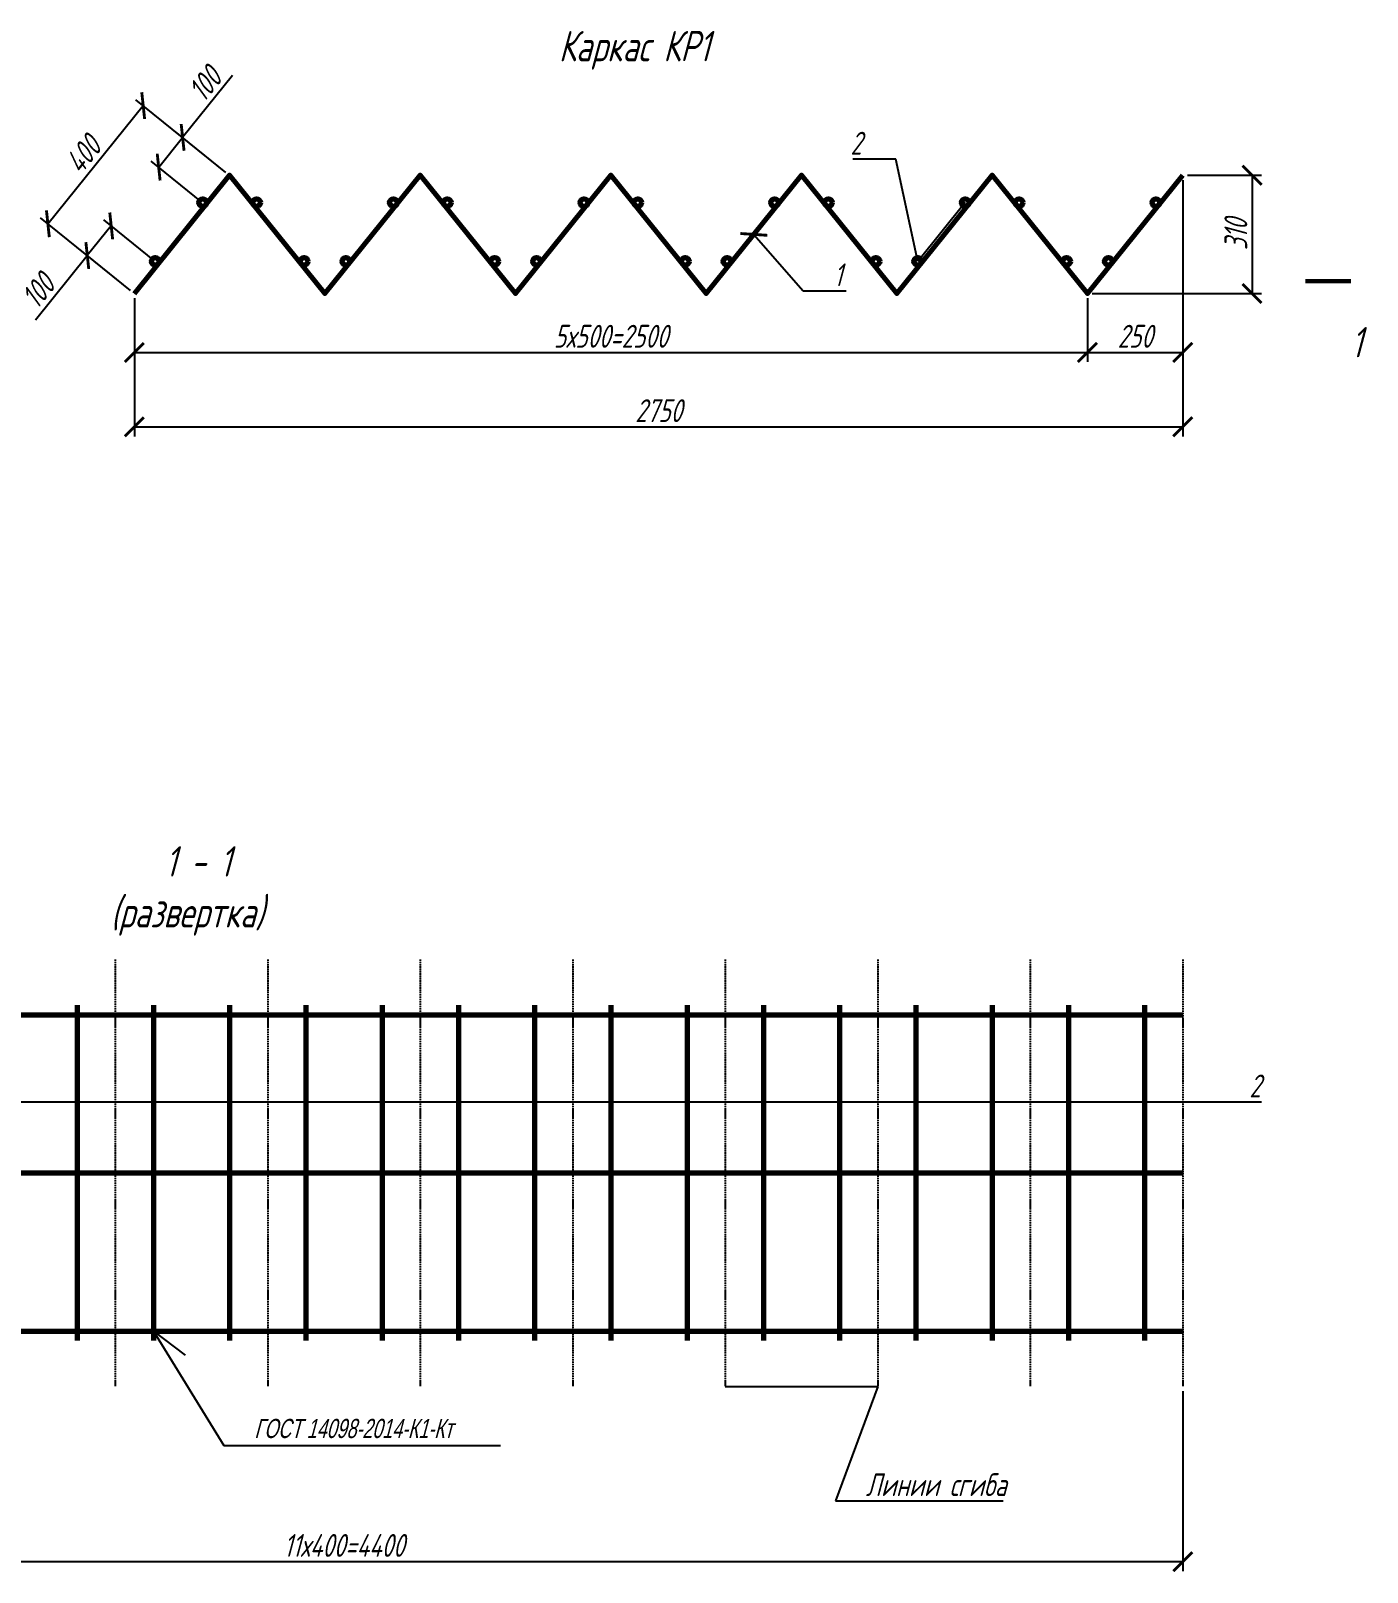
# Model space of a CAD drawing. Header units: millimetres. Extents: x 18535 to 117897, y 11356 to 27315.
# Drawn here: x 20325 to 23830, y 15163 to 19208 of the extents above; entities that cross this region are included whole.
import ezdxf
from ezdxf import colors
from ezdxf.entities.mleader import LeaderData, LeaderLine
from ezdxf.enums import TextEntityAlignment as Align
from ezdxf.math import Vec2, Vec3

# ---------------------------------------------------------------- set-up
doc = ezdxf.new("R2010")
doc.units = ezdxf.units.MM
doc.linetypes.add('ОСЕВАЯ_МЕЛКАЯ', pattern=[8, 5, -1.5, 0, -1.5])
doc.layers.add('Обозначения', color=102, linetype='Continuous', lineweight=25)
doc.layers.add('Основная', color=134, linetype='Continuous', lineweight=70)
doc.styles.add('!Жартун', font='simplex.shx', dxfattribs={"width": 0.7, "oblique": 15, "height": 3})
doc.dimstyles.new('!Жартун_размер', dxfattribs={"dimtxt": 3, "dimasz": 2.5, "dimexe": 1.25, "dimexo": 0.625, "dimtad": 1, "dimdec": 0, "dimtxsty": '!Жартун', "dimblk": 'ARCHTICK', "dimcen": 2.5, "dimaunit": 1, "dimadec": 0, "dimazin": 0, "dimtfac": 1, "dimtdec": 0, "dimtix": 1, "dimtmove": 1, "dimatfit": 2, "dimldrblk": 'NONE', "dimfxl": 1, "dimtfill": 1, "dimlwd": 25, "dimarcsym": 0})

# ---------------------------------------------------------------- blocks, each defined once
blk = doc.blocks.new('_ArchTick')
at = {"color": 0, "linetype": 'ByBlock', "const_width": 0.15}
blk.add_lwpolyline([(-0.5, -0.5), (0.5, 0.5)], dxfattribs=at)
blk = doc.blocks.new('*D266')
at = {"layer": 'Defpoints', "color": 0, "transparency": 16777216}
for p in [(20619.9, 19011.4), (20846.7, 18828.5), (20596.7, 18518.5)]:
    blk.add_point(p, dxfattribs=at)
at = {"layer": 'Обозначения', "color": 0, "linetype": 'Continuous', "lineweight": 25, "transparency": 16777216}
blk.add_line((20369.9, 18701.4), (20619.9, 19011.4), dxfattribs=at)
at = {"layer": 'Обозначения', "color": 0, "lineweight": -2, "transparency": 16777216}
for p, q in [((20837, 18836.3), (20600.5, 19027)), ((20587, 18526.3), (20350.5, 18717))]:
    blk.add_line(p, q, dxfattribs=at)
at = {"layer": 'Обозначения', "color": 0, "lineweight": 25, "transparency": 16777216, "xscale": 50, "yscale": 50, "zscale": 50}
for p, rotation in [((20619.9, 19011.4), 51.1155035662854), ((20369.9, 18701.4), 231.1155035662854)]:
    blk.add_blockref('_ArchTick', p, dxfattribs=dict(at, rotation=rotation))
at = {"layer": 'Обозначения', "color": 0, "transparency": 16777216, "insert": (20461.9, 18883), "char_height": 60, "attachment_point": 5, "rotation": 51.1155, "style": '!Жартун', "bg_fill": 3, "box_fill_scale": 1.1, "bg_fill_color": 256, "bg_fill_true_color": 13158600, "bg_fill_transparency": 0}
blk.add_mtext('400', dxfattribs=at)
blk = doc.blocks.new('_None')
blk = doc.blocks.new('*D267')
at = {"layer": 'Defpoints', "color": 0, "transparency": 16777216}
for p in [(20473.3, 18618), (20659.4, 18596.3), (20596.7, 18518.5)]:
    blk.add_point(p, dxfattribs=at)
at = {"layer": 'Обозначения', "color": 0, "linetype": 'Continuous', "lineweight": 25, "transparency": 16777216}
for p in [(20536, 18695.8), (20337.5, 18449.6)]:
    blk.add_line(p, (20473.3, 18618), dxfattribs=at)
at = {"layer": 'Обозначения', "color": 0, "lineweight": -2, "transparency": 16777216}
for p, q in [((20649.7, 18604.1), (20516.6, 18711.5)), ((20587, 18526.3), (20453.8, 18633.7))]:
    blk.add_line(p, q, dxfattribs=at)
at = {"layer": 'Обозначения', "color": 0, "lineweight": 25, "transparency": 16777216, "xscale": 50, "yscale": 50, "zscale": 50}
for p, rotation in [((20536, 18695.8), 51.11550356628652), ((20473.3, 18618), 231.1155035662865)]:
    blk.add_blockref('_ArchTick', p, dxfattribs=dict(at, rotation=rotation))
at = {"layer": 'Обозначения', "color": 0, "transparency": 16777216, "insert": (20343.9, 18525.3), "char_height": 60, "attachment_point": 5, "rotation": 51.1155, "style": '!Жартун', "bg_fill": 3, "box_fill_scale": 1.1, "bg_fill_color": 256, "bg_fill_true_color": 13158600, "bg_fill_transparency": 0}
blk.add_mtext('100', dxfattribs=at)
blk = doc.blocks.new('*D268')
at = {"layer": 'Defpoints', "color": 0, "transparency": 16777216}
for p in [(20723.3, 18928), (20846.7, 18828.5), (20783.9, 18750.6)]:
    blk.add_point(p, dxfattribs=at)
at = {"layer": 'Обозначения', "color": 0, "linetype": 'Continuous', "lineweight": 25, "transparency": 16777216}
for p in [(20854.2, 19090.3), (20660.5, 18850.1)]:
    blk.add_line(p, (20723.3, 18928), dxfattribs=at)
at = {"layer": 'Обозначения', "color": 0, "lineweight": -2, "transparency": 16777216}
for p, q in [((20837, 18836.3), (20703.8, 18943.7)), ((20774.1, 18758.4), (20641, 18865.8))]:
    blk.add_line(p, q, dxfattribs=at)
at = {"layer": 'Обозначения', "color": 0, "lineweight": 25, "transparency": 16777216, "xscale": 50, "yscale": 50, "zscale": 50}
for p, rotation in [((20723.3, 18928), 51.11550356628536), ((20660.5, 18850.1), 231.1155035662854)]:
    blk.add_blockref('_ArchTick', p, dxfattribs=dict(at, rotation=rotation))
at = {"layer": 'Обозначения', "color": 0, "transparency": 16777216, "insert": (20781.6, 19068), "char_height": 60, "attachment_point": 5, "rotation": 51.1155, "style": '!Жартун', "bg_fill": 3, "box_fill_scale": 1.1, "bg_fill_color": 256, "bg_fill_true_color": 13158600, "bg_fill_transparency": 0}
blk.add_mtext('100', dxfattribs=at)
blk = doc.blocks.new('*D269')
at = {"layer": 'Defpoints', "color": 0, "transparency": 16777216}
for p in [(23346.7, 18828.5), (20596.7, 18518.5), (23346.7, 18168.6)]:
    blk.add_point(p, dxfattribs=at)
at = {"layer": 'Обозначения', "color": 0, "lineweight": -2, "transparency": 16777216}
for p, q in [((23346.7, 18816), (23346.7, 18143.6)), ((20596.7, 18506), (20596.7, 18143.6))]:
    blk.add_line(p, q, dxfattribs=at)
at = {"layer": 'Обозначения', "color": 0, "linetype": 'Continuous', "lineweight": 25, "transparency": 16777216}
blk.add_line((20596.7, 18168.6), (23346.7, 18168.6), dxfattribs=at)
at = {"layer": 'Обозначения', "color": 0, "lineweight": 25, "transparency": 16777216, "xscale": 50, "yscale": 50, "zscale": 50, "rotation": 180}
blk.add_blockref('_ArchTick', (20596.7, 18168.6), dxfattribs=at)
at = {"layer": 'Обозначения', "color": 0, "lineweight": 25, "transparency": 16777216, "xscale": 50, "yscale": 50, "zscale": 50}
blk.add_blockref('_ArchTick', (23346.7, 18168.6), dxfattribs=at)
at = {"layer": 'Обозначения', "color": 0, "transparency": 16777216, "insert": (21971.7, 18211.1), "char_height": 60, "attachment_point": 5, "style": '!Жартун', "bg_fill": 3, "box_fill_scale": 1.1, "bg_fill_color": 256, "bg_fill_true_color": 13158600, "bg_fill_transparency": 0}
blk.add_mtext('2750', dxfattribs=at)
blk = doc.blocks.new('*D270')
at = {"layer": 'Defpoints', "color": 0, "transparency": 16777216}
for p in [(23346.7, 18828.5), (23096.7, 18518.5), (23528.4, 18518.5)]:
    blk.add_point(p, dxfattribs=at)
at = {"layer": 'Обозначения', "color": 0, "lineweight": -2, "transparency": 16777216}
for p, q in [((23359.2, 18828.5), (23553.4, 18828.5)), ((23109.2, 18518.5), (23553.4, 18518.5))]:
    blk.add_line(p, q, dxfattribs=at)
at = {"layer": 'Обозначения', "color": 0, "linetype": 'Continuous', "lineweight": 25, "transparency": 16777216}
blk.add_line((23528.4, 18828.5), (23528.4, 18518.5), dxfattribs=at)
at = {"layer": 'Обозначения', "color": 0, "lineweight": 25, "transparency": 16777216, "xscale": 50, "yscale": 50, "zscale": 50}
for p, rotation in [((23528.4, 18828.5), 90), ((23528.4, 18518.5), 270)]:
    blk.add_blockref('_ArchTick', p, dxfattribs=dict(at, rotation=rotation))
at = {"layer": 'Обозначения', "color": 0, "transparency": 16777216, "insert": (23485.9, 18673.5), "char_height": 60, "attachment_point": 5, "rotation": 90, "style": '!Жартун', "bg_fill": 3, "box_fill_scale": 1.1, "bg_fill_color": 256, "bg_fill_true_color": 13158600, "bg_fill_transparency": 0}
blk.add_mtext('310', dxfattribs=at)
blk = doc.blocks.new('*D271')
at = {"layer": 'Defpoints', "color": 0, "transparency": 16777216}
for p in [(20596.7, 18518.5), (23096.7, 18518.5), (23096.7, 18363.8)]:
    blk.add_point(p, dxfattribs=at)
at = {"layer": 'Обозначения', "color": 0, "lineweight": -2, "transparency": 16777216}
for p, q in [((20596.7, 18506), (20596.7, 18338.8)), ((23096.7, 18506), (23096.7, 18338.8))]:
    blk.add_line(p, q, dxfattribs=at)
at = {"layer": 'Обозначения', "color": 0, "linetype": 'Continuous', "lineweight": 25, "transparency": 16777216}
blk.add_line((20596.7, 18363.8), (23096.7, 18363.8), dxfattribs=at)
at = {"layer": 'Обозначения', "color": 0, "lineweight": 25, "transparency": 16777216, "xscale": 50, "yscale": 50, "zscale": 50, "rotation": 180}
blk.add_blockref('_ArchTick', (20596.7, 18363.8), dxfattribs=at)
at = {"layer": 'Обозначения', "color": 0, "lineweight": 25, "transparency": 16777216, "xscale": 50, "yscale": 50, "zscale": 50}
blk.add_blockref('_ArchTick', (23096.7, 18363.8), dxfattribs=at)
at = {"layer": 'Обозначения', "color": 0, "transparency": 16777216, "insert": (21846.7, 18406.3), "char_height": 60, "attachment_point": 5, "style": '!Жартун', "bg_fill": 3, "box_fill_scale": 1.1, "bg_fill_color": 256, "bg_fill_true_color": 13158600, "bg_fill_transparency": 0}
blk.add_mtext('5х500=2500', dxfattribs=at)
blk = doc.blocks.new('*D272')
at = {"layer": 'Defpoints', "color": 0, "transparency": 16777216}
for p in [(23096.7, 18518.5), (23346.7, 18479.8), (23346.7, 18363.8)]:
    blk.add_point(p, dxfattribs=at)
at = {"layer": 'Обозначения', "color": 0, "lineweight": -2, "transparency": 16777216}
for p, q in [((23096.7, 18506), (23096.7, 18338.8)), ((23346.7, 18467.3), (23346.7, 18338.8))]:
    blk.add_line(p, q, dxfattribs=at)
at = {"layer": 'Обозначения', "color": 0, "linetype": 'Continuous', "lineweight": 25, "transparency": 16777216}
blk.add_line((23096.7, 18363.8), (23346.7, 18363.8), dxfattribs=at)
at = {"layer": 'Обозначения', "color": 0, "lineweight": 25, "transparency": 16777216, "xscale": 50, "yscale": 50, "zscale": 50, "rotation": 180}
blk.add_blockref('_ArchTick', (23096.7, 18363.8), dxfattribs=at)
at = {"layer": 'Обозначения', "color": 0, "lineweight": 25, "transparency": 16777216, "xscale": 50, "yscale": 50, "zscale": 50}
blk.add_blockref('_ArchTick', (23346.7, 18363.8), dxfattribs=at)
at = {"layer": 'Обозначения', "color": 0, "transparency": 16777216, "insert": (23221.7, 18406.3), "char_height": 60, "attachment_point": 5, "style": '!Жартун', "bg_fill": 3, "box_fill_scale": 1.1, "bg_fill_color": 256, "bg_fill_true_color": 13158600, "bg_fill_transparency": 0}
blk.add_mtext('250', dxfattribs=at)
blk = doc.blocks.new('*D281')
at = {"layer": 'Defpoints', "color": 0, "transparency": 16777216}
for p in [(18946.7, 15650.4), (23346.7, 15650.4), (23346.7, 15191)]:
    blk.add_point(p, dxfattribs=at)
at = {"layer": 'Обозначения', "color": 0, "lineweight": -2, "transparency": 16777216}
for p, q in [((18946.7, 15637.9), (18946.7, 15166)), ((23346.7, 15637.9), (23346.7, 15166))]:
    blk.add_line(p, q, dxfattribs=at)
at = {"layer": 'Обозначения', "color": 0, "linetype": 'Continuous', "lineweight": 25, "transparency": 16777216}
blk.add_line((18946.7, 15191), (23346.7, 15191), dxfattribs=at)
at = {"layer": 'Обозначения', "color": 0, "lineweight": 25, "transparency": 16777216, "xscale": 50, "yscale": 50, "zscale": 50, "rotation": 180}
blk.add_blockref('_ArchTick', (18946.7, 15191), dxfattribs=at)
at = {"layer": 'Обозначения', "color": 0, "lineweight": 25, "transparency": 16777216, "xscale": 50, "yscale": 50, "zscale": 50}
blk.add_blockref('_ArchTick', (23346.7, 15191), dxfattribs=at)
at = {"layer": 'Обозначения', "color": 0, "transparency": 16777216, "insert": (21146.7, 15233.5), "char_height": 60, "attachment_point": 5, "style": '!Жартун', "bg_fill": 3, "box_fill_scale": 1.1, "bg_fill_color": 256, "bg_fill_true_color": 13158600, "bg_fill_transparency": 0}
blk.add_mtext('11х400=4400', dxfattribs=at)

msp = doc.modelspace()

# ---------------------------------------------------------------- linework, layer by layer
at = {"layer": 'Обозначения'}
msp.add_lwpolyline([(23668.1, 18550.8, 12, 12, 0), (23788.1, 18550.8, 12, 12, 0), (23748.1, 18550.8, 0, 16, 0), (23748.1, 18470.8, 0, 0, 0), (23748.1, 18350.8, 0, 0, 0)], format="xyseb", dxfattribs=at)
at = {"layer": 'Обозначения', "linetype": 'ОСЕВАЯ_МЕЛКАЯ', "ltscale": 0.75}
for points in [[(20546.7, 16771.3), (20546.7, 15650.4)], [(20946.7, 16771.3), (20946.7, 15650.4)], [(21346.7, 16771.3), (21346.7, 15650.4)], [(21746.7, 16771.3), (21746.7, 15650.4)], [(22146.7, 16771.3), (22146.7, 15650.4)], [(22546.7, 16771.3), (22546.7, 15650.4)], [(22946.7, 16771.3), (22946.7, 15650.4)], [(23346.7, 16771.3), (23346.7, 15650.4)]]:
    msp.add_lwpolyline(points, dxfattribs=at)
at = {"layer": 'Обозначения'}
msp.add_lwpolyline([(20646.7, 15795.8), (20729.7, 15732.5)], dxfattribs=at)
at = {"layer": 'Основная'}
for points in [[(20596.7, 18518.5), (20846.7, 18828.5), (21096.7, 18518.5), (21346.7, 18828.5), (21596.7, 18518.5), (21846.7, 18828.5), (22096.7, 18518.5), (22346.7, 18828.5), (22596.7, 18518.5), (22846.7, 18828.5), (23096.7, 18518.5), (23346.7, 18828.5)], [(18946.7, 16625.8), (23346.7, 16625.8)], [(20446.7, 16650.8), (20446.7, 15770.8)], [(20646.7, 16650.8), (20646.7, 15770.8)], [(20846.7, 16650.8), (20846.7, 15770.8)], [(21046.7, 16650.8), (21046.7, 15770.8)], [(21246.7, 16650.8), (21246.7, 15770.8)], [(21446.7, 16650.8), (21446.7, 15770.8)], [(21646.7, 16650.8), (21646.7, 15770.8)], [(21846.7, 16650.8), (21846.7, 15770.8)], [(22046.7, 16650.8), (22046.7, 15770.8)], [(22246.7, 16650.8), (22246.7, 15770.8)], [(22446.7, 16650.8), (22446.7, 15770.8)], [(22646.7, 16650.8), (22646.7, 15770.8)], [(22846.7, 16650.8), (22846.7, 15770.8)], [(23046.7, 16650.8), (23046.7, 15770.8)], [(23246.7, 16650.8), (23246.7, 15770.8)], [(18946.7, 16210.8), (23346.7, 16210.8)], [(18946.7, 15795.8), (23346.7, 15795.8)]]:
    msp.add_lwpolyline(points, dxfattribs=at)
for centre in [(20776.1, 18756.9), (20917.3, 18756.9), (21276.1, 18756.9), (21417.3, 18756.9), (21776.1, 18756.9), (21917.3, 18756.9), (22276.1, 18756.9), (22417.3, 18756.9), (22776.1, 18756.9), (22917.3, 18756.9), (23276.1, 18756.9), (20651.6, 18602.5), (21041.8, 18602.5), (21151.6, 18602.5), (21541.8, 18602.5), (21651.6, 18602.5), (22041.8, 18602.5), (22151.6, 18602.5), (22541.8, 18602.5), (22651.6, 18602.5), (23041.8, 18602.5), (23151.6, 18602.5)]:
    msp.add_circle(centre, 10, dxfattribs=at)

# ---------------------------------------------------------------- texts
at = {"layer": 'Обозначения', "style": '!Жартун', "oblique": 15, "width": 0.7}
msp.add_text('Каркас КР1', height=80, dxfattribs=at).set_placement((21907.9, 19127.6), align=Align.CENTER)
msp.add_text('1', height=80, dxfattribs=at).set_placement((23788.1, 18430.8), align=Align.TOP_LEFT)
at = {"layer": 'Обозначения', "insert": (20424.6, 17068.3), "char_height": 80, "attachment_point": 1, "style": '!Жартун'}
msp.add_mtext_dynamic_manual_height_columns('\\pi252.90421;1 - 1 \\P\\pi109.81019;(развертка)', width=740.578, gutter_width=300, heights=[0], dxfattribs=at)

# ---------------------------------------------------------------- leaders
at = {"layer": 'Обозначения'}
ml = msp.add_multileader_mtext('Standard', dxfattribs=at)
ml.set_content('2', color=256, style='!Жартун')
ml.set_leader_properties()
ml.set_arrow_properties(name='ARCHTICK')
ml.build(insert=Vec2(0, 0))
ml.multileader.update_dxf_attribs({"text_left_attachment_type": 6, "text_right_attachment_type": 6, "dogleg_length": 2, "arrow_head_size": 50, "scale": 20})
ctx = ml.context
ctx.base_point, ctx.scale, ctx.char_height, ctx.arrow_head_size, ctx.landing_gap_size, ctx.plane_origin = Vec3(23481.3, 16397.1), 20, 60, 50, 40, Vec3(19046.7, 16397.1)
ctx.left_attachment, ctx.right_attachment = 6, 6
notes = []
notes.append((ctx, [(0, (1, 1, 0), (23441.3, 16397.1), (1, 0), 40, [(1, [(19046.7, 16397.1), (23246.7, 16397.1)], 0, [])])]))
ctx.mtext.insert, ctx.mtext.flow_direction = Vec3(23521.3, 16469.1), 5
for ctx, leaders in notes:
    for number, flags, end, landing, length, lines in leaders:
        leader = LeaderData()
        leader.index, (leader.has_last_leader_line, leader.has_dogleg_vector, leader.attachment_direction) = number, flags
        leader.last_leader_point, leader.dogleg_vector, leader.dogleg_length = Vec3(end), Vec3(landing), length
        for number, points, colour, breaks in lines:
            line = LeaderLine()
            line.index, line.vertices, line.color, line.breaks = number, Vec3.list(points), colors.encode_raw_color(colour), breaks
            leader.lines.append(line)
        ctx.leaders.append(leader)

# ---------------------------------------------------------------- next in the draw order: dimensions: what is measured, and where the dimension line sits
dim = msp.add_aligned_dim(p1=(20596.7, 18518.5), p2=(20846.7, 18828.5), distance=291.3, dimstyle='!Жартун_размер', override={"dimrnd": 5}, dxfattribs=at)
dim.commit()
dim.dimension.update_dxf_attribs({"geometry": '*D266', "text_midpoint": (20461.9, 18883)})
dim = msp.add_linear_dim(base=(23346.7, 15191), p1=(18946.7, 15650.4), p2=(23346.7, 15650.4), text='11х400=<>', dimstyle='!Жартун_размер', dxfattribs=at)
dim.commit()
dim.dimension.update_dxf_attribs({"geometry": '*D281', "text_midpoint": (21146.7, 15233.5)})

# ---------------------------------------------------------------- next in the draw order: dimensions: what is measured, and where the dimension line sits
dim = msp.add_linear_dim(base=(20473.3, 18618), p1=(20659.4, 18596.3), p2=(20596.7, 18518.5), angle=231.1155, dimstyle='!Жартун_размер', dxfattribs=at)
dim.commit()
dim.dimension.update_dxf_attribs({"geometry": '*D267', "text_midpoint": (20333.3, 18533.9), "dimtype": 161})

# ---------------------------------------------------------------- next in the draw order: leaders
ml = msp.add_multileader_mtext('Standard', dxfattribs=at)
ml.set_content('{\\fMS Sans Serif|b0|i0|c204|p0;\\H0.83333x;\\C256;ГОСТ 14098-2014-К1-Кт}', color=256, style='!Жартун')
ml.set_leader_properties()
ml.set_arrow_properties(name='NONE')
ml.build(insert=Vec2(0, 0))
ml.multileader.update_dxf_attribs({"text_left_attachment_type": 6, "text_right_attachment_type": 6, "dogleg_length": 2, "arrow_head_size": 50, "scale": 20})
ctx = ml.context
ctx.base_point, ctx.scale, ctx.char_height, ctx.arrow_head_size, ctx.landing_gap_size, ctx.plane_origin = Vec3(20871.5, 15495.4), 20, 60, 50, 40, Vec3(20646.7, 15795.8)
ctx.left_attachment, ctx.right_attachment = 6, 6
notes = []
notes.append((ctx, [(0, (1, 1, 0), (20831.5, 15495.4), (1, 0), 40, [(0, [(20646.7, 15795.8)], 0, [])])]))
ctx.mtext.insert, ctx.mtext.flow_direction = Vec3(20911.5, 15565.4), 5
ml = msp.add_multileader_mtext('Standard', dxfattribs=at)
ml.set_content('Линии сгиба', color=256, style='!Жартун')
ml.set_leader_properties()
ml.set_arrow_properties(name='NONE')
ml.build(insert=Vec2(0, 0))
ml.multileader.update_dxf_attribs({"text_left_attachment_type": 6, "text_right_attachment_type": 6, "dogleg_length": 2, "arrow_head_size": 50, "scale": 20})
ctx = ml.context
ctx.base_point, ctx.scale, ctx.char_height, ctx.arrow_head_size, ctx.landing_gap_size, ctx.plane_origin = Vec3(22475.4, 15350.9), 20, 60, 50, 40, Vec3(22146.7, 15650.4)
ctx.left_attachment, ctx.right_attachment = 6, 6
notes.append((ctx, [(0, (1, 1, 0), (22435.4, 15350.9), (1, 0), 40, [(1, [(22146.7, 15650.4), (22546.7, 15650.4)], 0, [])])]))
ctx.mtext.insert, ctx.mtext.flow_direction = Vec3(22515.4, 15422.9), 5
for ctx, leaders in notes:
    for number, flags, end, landing, length, lines in leaders:
        leader = LeaderData()
        leader.index, (leader.has_last_leader_line, leader.has_dogleg_vector, leader.attachment_direction) = number, flags
        leader.last_leader_point, leader.dogleg_vector, leader.dogleg_length = Vec3(end), Vec3(landing), length
        for number, points, colour, breaks in lines:
            line = LeaderLine()
            line.index, line.vertices, line.color, line.breaks = number, Vec3.list(points), colors.encode_raw_color(colour), breaks
            leader.lines.append(line)
        ctx.leaders.append(leader)

# ---------------------------------------------------------------- next in the draw order: dimensions: what is measured, and where the dimension line sits
dim = msp.add_linear_dim(base=(20723.3, 18928), p1=(20783.9, 18750.6), p2=(20846.7, 18828.5), angle=51.1155, dimstyle='!Жартун_размер', dxfattribs=at)
dim.commit()
dim.dimension.update_dxf_attribs({"geometry": '*D268', "text_midpoint": (20810.4, 19044.8), "dimtype": 161})

# ---------------------------------------------------------------- next in the draw order: dimensions: what is measured, and where the dimension line sits
dim = msp.add_linear_dim(base=(23346.7, 18168.6), p1=(20596.7, 18518.5), p2=(23346.7, 18828.5), dimstyle='!Жартун_размер', dxfattribs=at)
dim.commit()
dim.dimension.update_dxf_attribs({"geometry": '*D269', "text_midpoint": (21971.7, 18211.1)})

# ---------------------------------------------------------------- next in the draw order: dimensions: what is measured, and where the dimension line sits
dim = msp.add_linear_dim(base=(23528.4, 18518.5), p1=(23346.7, 18828.5), p2=(23096.7, 18518.5), angle=90, dimstyle='!Жартун_размер', dxfattribs=at)
dim.commit()
dim.dimension.update_dxf_attribs({"geometry": '*D270', "text_midpoint": (23485.9, 18673.5)})

# ---------------------------------------------------------------- next in the draw order: dimensions: what is measured, and where the dimension line sits
dim = msp.add_linear_dim(base=(23096.7, 18363.8), p1=(20596.7, 18518.5), p2=(23096.7, 18518.5), text='5х500=<>', dimstyle='!Жартун_размер', dxfattribs=at)
dim.commit()
dim.dimension.update_dxf_attribs({"geometry": '*D271', "text_midpoint": (21846.7, 18406.3)})

# ---------------------------------------------------------------- next in the draw order: leaders
ml = msp.add_multileader_mtext('Standard', dxfattribs=at)
ml.set_content('2', color=256, style='!Жартун')
ml.set_leader_properties()
ml.set_arrow_properties(name='NONE')
ml.build(insert=Vec2(0, 0))
ml.multileader.update_dxf_attribs({"text_left_attachment_type": 6, "text_right_attachment_type": 6, "dogleg_length": 2, "arrow_head_size": 50, "scale": 20})
ctx = ml.context
ctx.base_point, ctx.scale, ctx.char_height, ctx.arrow_head_size, ctx.landing_gap_size, ctx.plane_origin = Vec3(22434.8, 18870.8), 20, 60, 50, 40, Vec3(22776.1, 18756.9)
ctx.left_attachment, ctx.right_attachment = 6, 6
notes = []
notes.append((ctx, [(0, (1, 1, 0), (22593.8, 18870.8), (-1, 0), 40, [(1, [(22776.1, 18756.9), (22651.6, 18602.5)], 0, [])])]))
ctx.mtext.insert, ctx.mtext.width, ctx.mtext.flow_direction = Vec3(22474.8, 18942.8), 36.931, 5
for ctx, leaders in notes:
    for number, flags, end, landing, length, lines in leaders:
        leader = LeaderData()
        leader.index, (leader.has_last_leader_line, leader.has_dogleg_vector, leader.attachment_direction) = number, flags
        leader.last_leader_point, leader.dogleg_vector, leader.dogleg_length = Vec3(end), Vec3(landing), length
        for number, points, colour, breaks in lines:
            line = LeaderLine()
            line.index, line.vertices, line.color, line.breaks = number, Vec3.list(points), colors.encode_raw_color(colour), breaks
            leader.lines.append(line)
        ctx.leaders.append(leader)

# ---------------------------------------------------------------- next in the draw order: dimensions: what is measured, and where the dimension line sits
dim = msp.add_linear_dim(base=(23346.7, 18363.8), p1=(23096.7, 18518.5), p2=(23346.7, 18479.8), dimstyle='!Жартун_размер', dxfattribs=at)
dim.commit()
dim.dimension.update_dxf_attribs({"geometry": '*D272', "text_midpoint": (23221.7, 18406.3)})

# ---------------------------------------------------------------- next in the draw order: leaders
ml = msp.add_multileader_mtext('Standard', dxfattribs=at)
ml.set_content('1', color=256, style='!Жартун')
ml.set_leader_properties()
ml.set_arrow_properties(name='ARCHTICK')
ml.build(insert=Vec2(0, 0))
ml.multileader.update_dxf_attribs({"text_left_attachment_type": 6, "text_right_attachment_type": 6, "dogleg_length": 2, "arrow_head_size": 50, "scale": 20})
ctx = ml.context
ctx.base_point, ctx.scale, ctx.char_height, ctx.arrow_head_size, ctx.landing_gap_size, ctx.plane_origin = Vec3(22391.3, 18525.4), 20, 60, 50, 40, Vec3(22221.7, 18673.5)
ctx.left_attachment, ctx.right_attachment = 6, 6
notes = []
notes.append((ctx, [(0, (1, 1, 0), (22351.3, 18525.4), (1, 0), 40, [(0, [(22221.7, 18673.5)], 0, [])])]))
ctx.mtext.insert, ctx.mtext.flow_direction = Vec3(22431.3, 18597.4), 5
for ctx, leaders in notes:
    for number, flags, end, landing, length, lines in leaders:
        leader = LeaderData()
        leader.index, (leader.has_last_leader_line, leader.has_dogleg_vector, leader.attachment_direction) = number, flags
        leader.last_leader_point, leader.dogleg_vector, leader.dogleg_length = Vec3(end), Vec3(landing), length
        for number, points, colour, breaks in lines:
            line = LeaderLine()
            line.index, line.vertices, line.color, line.breaks = number, Vec3.list(points), colors.encode_raw_color(colour), breaks
            leader.lines.append(line)
        ctx.leaders.append(leader)

doc.saveas('drawing.dxf')
